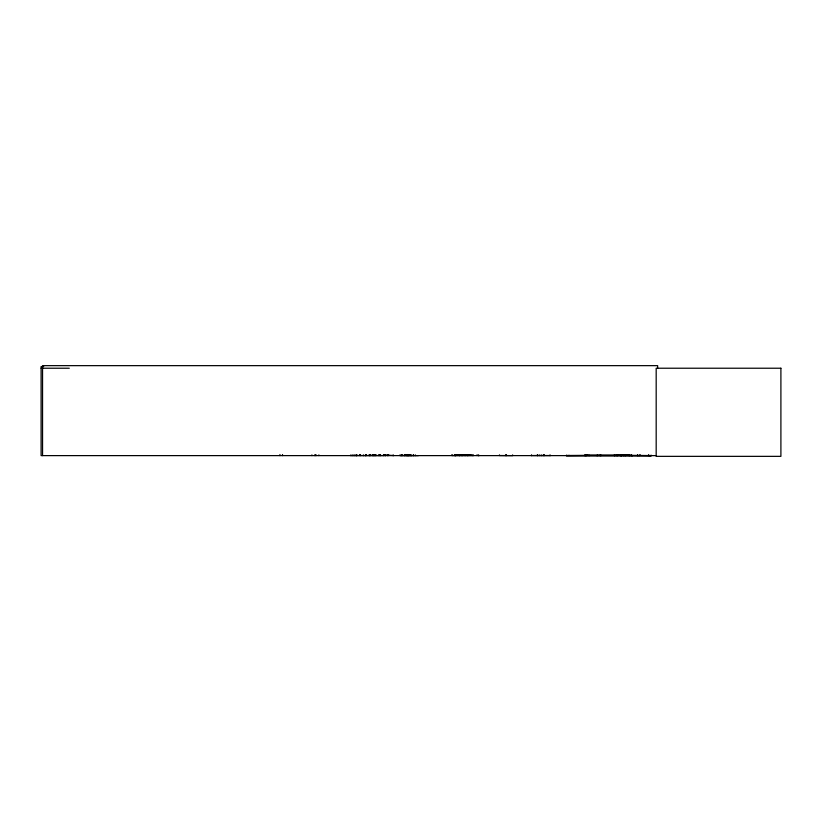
<?xml version="1.0" encoding="UTF-8"?>
<svg xmlns="http://www.w3.org/2000/svg" width="822" height="822" viewBox="0 0 822 822"><rect width="100%" height="100%" fill="white"/><g stroke="black" fill="none" stroke-linecap="round" stroke-linejoin="round"><path stroke-width="1.23" d="M402.122 455.583L402.122 454.885M413.158 455.583L413.168 454.885M415.336 455.583L415.346 454.885M401.968 454.885L401.907 455.614L401.845 454.946M407.486 454.7L407.496 455.614L407.661 454.946M585.387 455.028C584.267 455.861 586.384 455.809 585.387 455.028L629.405 455.028L629.909 455.594L629.375 455.296M588.655 455.296L588.871 455.604M589.436 455.296L589.651 455.604M596.638 455.583L597.625 455.028L597.943 455.542L597.337 455.594M613.972 455.296L614.712 455.028L615.02 455.542L614.414 455.594M617.466 455.583L617.168 455.028L616.952 455.583M587.627 455.398L566.204 455.573L651.445 455.594L617.938 455.265M620.518 455.594L621.196 455.398M620.805 455.594L621.34 455.614M625.09 455.563L625.398 455.028L625.717 455.542L625.049 454.7M629.405 455.028L629.529 455.378M629.724 455.594L630.042 455.378M631.882 455.594L632.344 455.594M637.543 454.915L637.399 455.594M638.088 455.398L637.543 455.224M638.252 455.594L637.564 455.398M639.763 454.915L639.557 455.594M640.246 455.398L640.204 454.915M648.568 454.915L648.948 455.594M649.288 455.594L648.568 455.224M650.582 455.594L651.24 455.224M568.701 455.398L569.245 455.398M584.781 454.915L584.648 455.594M586.898 455.594L587.596 454.915M585.911 455.614L586.158 455.028L586.374 455.583M599.875 455.583L600.081 455.028L600.337 455.604M600.646 455.583L600.861 455.028L601.118 455.604M617.733 455.583L618.206 454.885M628.892 455.604L628.676 455.296M531.043 455.522L550.504 455.542M541.657 455.522L541.719 454.946L541.77 455.614M566.944 455.398L566.43 455.224M350.449 455.522L383.555 455.522M363.396 455.522L363.458 454.946L363.53 455.614M359.697 455.542L359.769 454.7M369.242 455.522L369.376 454.885M374.38 455.522L374.452 454.946M462.17 455.522L462.241 454.946M356.316 455.522L356.399 454.946M43.669 366.571L41.1 366.571L41.1 455.614L656.346 455.614M41.1 368.225L69.295 368.225M455.039 455.039L471.489 455.039M454.998 455.275L471.52 455.254M384.11 454.946L393.728 455.542M566.214 455.594L651.414 455.614M479.267 455.583L478.712 455.522M385.199 455.522L385.117 454.946L385.025 455.614M365.636 455.501L365.698 454.7M473.472 455.522L452.09 455.522L452.079 454.946M473.071 455.522L472.999 454.946M465.19 455.522L465.118 454.946L465.047 455.614M379.034 455.522L378.973 454.946M404.763 455.522L404.804 454.7M404.373 455.501L404.475 454.7M410.497 455.522L410.435 454.946M401.095 455.522L401.033 454.946L400.961 455.614M657.631 368.225L657.631 365.646L42.549 365.646L42.549 455.614M631.43 454.885L631.43 455.614M630.001 454.885L630.001 455.614M627.967 454.885L627.967 455.614M624.586 454.7L624.586 455.614M623.621 454.7L623.621 455.614M623.158 454.7L623.158 455.614M621.586 454.7L621.586 455.614M621.124 454.7L621.124 455.614M616.777 454.885L616.777 455.614M614.743 454.885L614.743 455.614M550.052 454.885L550.052 455.614M544.154 454.7L544.154 455.614M543.794 454.7L543.794 455.614M539.746 454.885L539.746 455.614M537.722 454.7L537.722 455.614M537.362 454.7L537.362 455.614M531.464 454.885L531.464 455.614M512.64 454.885L512.64 455.614L499.416 455.522L499.416 454.885M506.26 454.7L506.26 455.614M505.797 454.7L505.797 455.614M477.099 454.7L477.099 455.614M472.927 454.885L472.927 455.614M467.944 454.7L467.944 455.614M467.667 454.7L467.667 455.614M462.313 454.885L462.313 455.614M461.368 454.885L461.306 455.614M459.693 454.7L459.693 455.614M459.416 454.7L459.416 455.614M455.789 454.7L455.778 455.614M454.432 454.885L454.432 455.614M451.956 454.885L452.018 455.614M418.367 455.614L399.944 455.583L399.944 454.885M413.579 454.885L413.579 455.614M410.373 454.885L410.373 455.614M409.264 454.7L409.264 455.614M408.976 454.7L408.955 455.614M408.513 454.7L408.493 455.614M408.051 454.7L408.051 455.614M407.743 454.515L407.835 455.614M406.798 454.7L406.777 455.614M406.335 454.7L406.315 455.614M405.174 454.515L405.174 455.614M404.29 454.885L404.29 455.614M393.204 454.885L393.204 455.614M388.693 454.885L388.693 455.614M387.727 454.7L387.727 455.614M387.409 454.7L387.409 455.614M385.508 454.7L385.508 455.614M385.384 454.7L385.384 455.614M384.038 454.885L384.038 455.614M383.679 454.885L383.679 455.614M380.319 454.7L380.319 455.614M380 454.7L380 455.614M378.901 454.885L378.901 455.614M375.993 454.885L375.993 455.614M375.633 454.7L375.5 455.614M374.513 454.885L374.513 455.614M373.424 454.7L373.424 455.614M373.106 454.7L373.106 455.614M372.325 454.885L372.325 455.614M370.64 454.515L370.64 455.614M369.736 454.885L369.736 455.614M369.191 454.885L369.191 455.614M366.016 454.7L366.016 455.614M365.882 454.7L365.882 455.614M365.523 454.885L365.523 455.614M360.324 454.885L360.324 455.614L360.087 454.7M356.82 454.7L356.82 455.614M356.491 454.7L356.491 455.614M356.132 454.7L356.008 455.614M354.241 454.885L354.241 455.614M352.823 454.885L352.823 455.614M350.922 454.885L350.922 455.614M318.885 454.885L318.885 455.614M316.141 454.885L316.141 455.614M315.443 454.885L315.391 455.614M314.692 454.885L314.692 455.614M311.898 454.885L311.898 455.614M282.511 454.515L282.511 455.614M279.942 454.515L279.942 455.614M626.179 455.028L625.922 455.614L626.179 455.028M631.686 455.224L632.036 455.614L631.686 455.224M780.9 368.225L656.182 368.225L656.182 456.354L780.9 456.354L780.9 368.225M478.61 455.614L478.61 454.885L478.527 455.614M455.47 455.614L455.47 454.7L455.46 455.614M411.319 455.614L411.319 454.885L411.257 455.614"/></g></svg>
